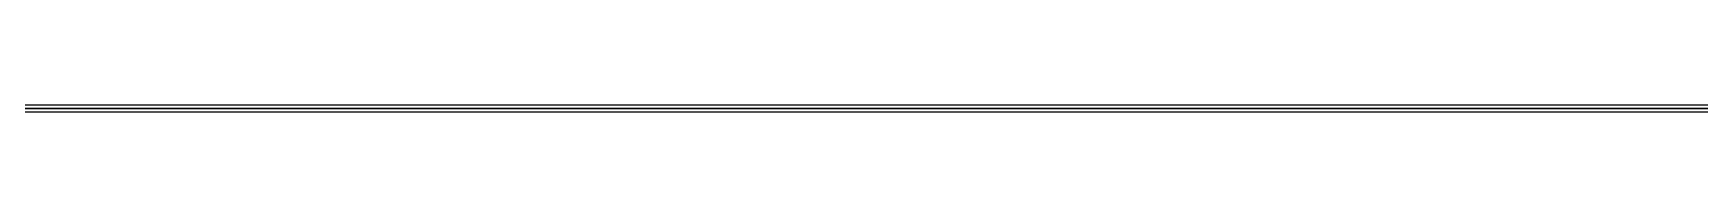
# Model space of a CAD drawing. Header units: millimetres. Extents: x 154 to 3201, y 92 to 3136.
# Drawn here: x 203.65 to 252.94, y 112.6 to 112.81 of the extents above; entities that cross this region are included whole.
import ezdxf

# ---------------------------------------------------------------- set-up
doc = ezdxf.new("R2010")
doc.units = ezdxf.units.MM
doc.layers.add('MAIN_BEAM', color=1, linetype='Continuous')
doc.layers.add('MAIN_BEAM_WIDTH', color=2, linetype='Continuous')

msp = doc.modelspace()

# ---------------------------------------------------------------- linework, layer by layer
at = {"layer": 'MAIN_BEAM'}
for p, q in [((201.23, 112.701), (3201.23, 112.701)), ((1701.23, 112.701), (201.23, 112.701)), ((201.23, 112.701), (3201.23, 112.701))]:
    msp.add_line(p, q, dxfattribs=at)
at = {"layer": 'MAIN_BEAM_WIDTH'}
for points in [[(201.23, 112.807), (280.177, 112.802), (359.124, 112.798), (438.072, 112.794), (517.019, 112.789), (595.967, 112.785), (674.914, 112.781), (753.861, 112.777), (832.809, 112.773), (911.756, 112.77), (990.703, 112.766), (1069.651, 112.763), (1148.598, 112.76), (1227.545, 112.757), (1306.493, 112.755), (1385.44, 112.753), (1464.388, 112.751), (1543.335, 112.75), (1622.282, 112.749), (1701.23, 112.749), (1780.177, 112.75)], [(1701.23, 112.75), (1617.896, 112.75), (1534.563, 112.751), (1451.23, 112.752), (1367.896, 112.754), (1284.563, 112.756), (1201.23, 112.759), (1117.896, 112.762), (1034.563, 112.765), (951.23, 112.769), (867.896, 112.773), (784.563, 112.776), (701.23, 112.781), (617.896, 112.785), (534.563, 112.789), (451.23, 112.793), (367.896, 112.798), (284.563, 112.802), (201.23, 112.807)], [(201.23, 112.807), (282.311, 112.803), (363.392, 112.798), (444.473, 112.794), (525.554, 112.789), (606.635, 112.785), (687.716, 112.781), (768.797, 112.777), (849.878, 112.773), (930.959, 112.77), (1012.04, 112.766), (1093.122, 112.763), (1174.203, 112.76), (1255.284, 112.757), (1336.365, 112.755), (1417.446, 112.753), (1498.527, 112.751), (1579.608, 112.75), (1660.689, 112.75), (1741.77, 112.75)], [(201.23, 112.596), (280.177, 112.6), (359.124, 112.604), (438.072, 112.609), (517.019, 112.613), (595.967, 112.617), (674.914, 112.621), (753.861, 112.625), (832.809, 112.629), (911.756, 112.633), (990.703, 112.636), (1069.651, 112.639), (1148.598, 112.642), (1227.545, 112.645), (1306.493, 112.648), (1385.44, 112.65), (1464.388, 112.651), (1543.335, 112.652), (1622.282, 112.653), (1701.23, 112.653), (1780.177, 112.653)], [(1701.23, 112.653), (1617.896, 112.652), (1534.563, 112.651), (1451.23, 112.65), (1367.896, 112.648), (1284.563, 112.646), (1201.23, 112.643), (1117.896, 112.64), (1034.563, 112.637), (951.23, 112.634), (867.896, 112.63), (784.563, 112.626), (701.23, 112.622), (617.896, 112.618), (534.563, 112.613), (451.23, 112.609), (367.896, 112.604), (284.563, 112.6), (201.23, 112.595)], [(201.23, 112.595), (282.311, 112.6), (363.392, 112.604), (444.473, 112.609), (525.554, 112.613), (606.635, 112.617), (687.716, 112.621), (768.797, 112.625), (849.878, 112.629), (930.959, 112.633), (1012.04, 112.636), (1093.122, 112.639), (1174.203, 112.642), (1255.284, 112.645), (1336.365, 112.647), (1417.446, 112.649), (1498.527, 112.651), (1579.608, 112.652), (1660.689, 112.653), (1741.77, 112.653)]]:
    msp.add_lwpolyline(points, dxfattribs=at)

doc.saveas('drawing.dxf')
